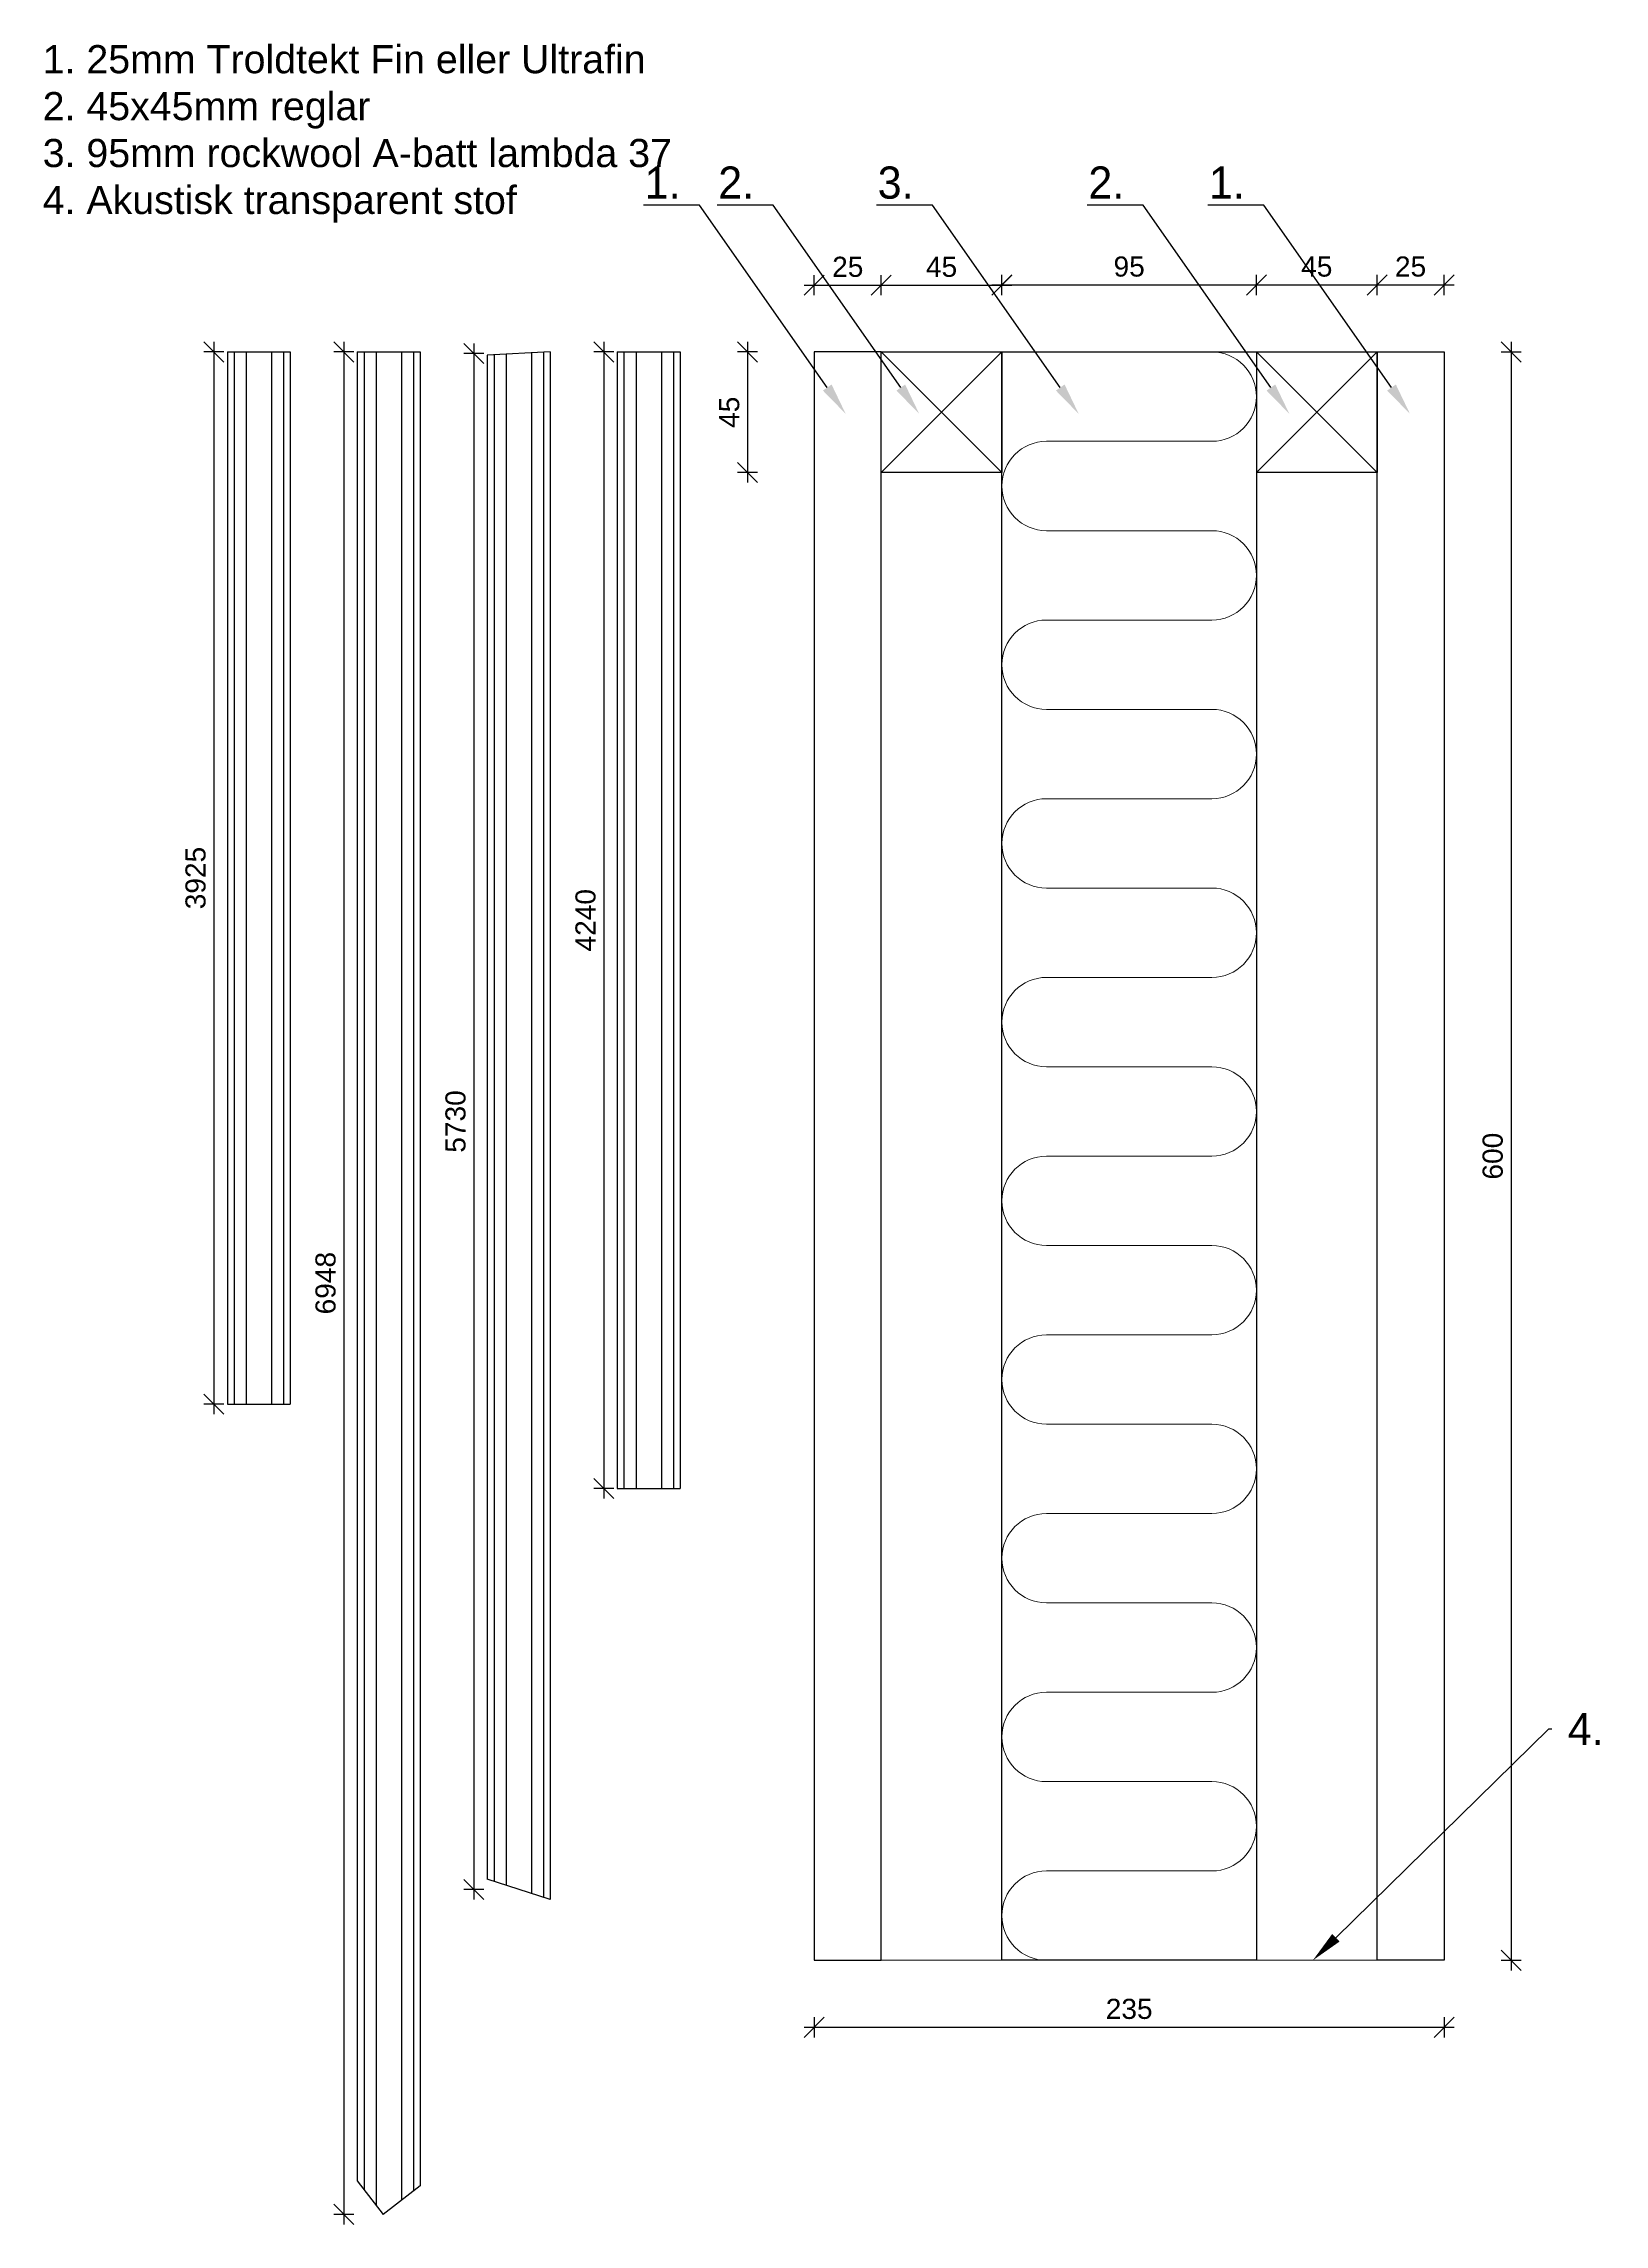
# Model space of a CAD drawing. Header units: millimetres. Extents: x -96270 to 80902, y -48795 to -34727.
# Drawn here: x 50493 to 56317, y -48795 to -40660 of the extents above; entities that cross this region are included whole.
import ezdxf
from ezdxf import colors
from ezdxf.entities.mleader import LeaderData, LeaderLine
from ezdxf.math import Vec2, Vec3

# ---------------------------------------------------------------- set-up
doc = ezdxf.new("R2010")
doc.units = ezdxf.units.MM
doc.layers.get('0').update_dxf_attribs({"lineweight": 25})
for name, color, linetype, lineweight in [('Hjælpelinje-1', 212, 'Continuous', 9), ('Mållinje (Afsætning af mål)', 4, 'Continuous', 9), ('Skravering', 9, 'Continuous', 9), ('Tyk fuldstregslinje (Optegning)', 7, 'Continuous', 30)]:
    doc.layers.add(name, color=color, linetype=linetype, lineweight=lineweight)
doc.styles.add('Annotative', font='arial.ttf')
doc.styles.add('Arial', font='arial.ttf', dxfattribs={"height": 3.5})
doc.dimstyles.new('Annotative', dxfattribs={"dimscale": 0, "dimtxt": 2.5, "dimasz": 2.5, "dimexe": 1.25, "dimexo": 1, "dimgap": 1, "dimtad": 1, "dimdec": 0, "dimzin": 0, "dimtxsty": 'Annotative', "dimblk": 'OBLIQUE', "dimcen": 1, "dimdle": 1.25, "dimadec": 0, "dimazin": 0, "dimtfac": 1, "dimtdec": 0, "dimtofl": 0, "dimtmove": 0, "dimatfit": 3, "dimfxl": 1.25, "dimfxlon": 1, "dimtolj": 1, "dimtzin": 0, "dimarcsym": 0})

# ---------------------------------------------------------------- blocks, each defined once
blk = doc.blocks.new('_Oblique')
at = {"color": 0, "linetype": 'ByBlock', "lineweight": -2}
blk.add_line((-0.5, -0.5), (0.5, 0.5), dxfattribs=at)
blk = doc.blocks.new('*D187')
at = {"layer": 'Defpoints', "color": 0, "transparency": 16777216}
for p in [(54068.3, -41561.2), (53618.3, -41810.2), (54068.3, -41810.2)]:
    blk.add_point(p, dxfattribs=at)
at = {"layer": 'Mållinje (Afsætning af mål)', "color": 0, "lineweight": -2, "transparency": 16777216}
for p, q in [((53580.8, -41561.2), (54105.8, -41561.2)), ((53618.3, -41598.7), (53618.3, -41523.7)), ((54068.3, -41598.7), (54068.3, -41523.7))]:
    blk.add_line(p, q, dxfattribs=at)
at = {"layer": 'Mållinje (Afsætning af mål)', "color": 0, "lineweight": -2, "transparency": 16777216, "xscale": 75, "yscale": 75, "zscale": 75, "rotation": 180}
blk.add_blockref('_Oblique', (53618.3, -41561.2), dxfattribs=at)
at = {"layer": 'Mållinje (Afsætning af mål)', "color": 0, "lineweight": -2, "transparency": 16777216, "xscale": 75, "yscale": 75, "zscale": 75}
blk.add_blockref('_Oblique', (54068.3, -41561.2), dxfattribs=at)
at = {"layer": 'Mållinje (Afsætning af mål)', "color": 0, "transparency": 16777216, "insert": (53843.3, -41493), "char_height": 75, "attachment_point": 5, "style": 'Annotative'}
blk.add_mtext('\\A1;45', dxfattribs=at)
blk = doc.blocks.new('*D188')
at = {"layer": 'Defpoints', "color": 0, "transparency": 16777216}
for p in [(55018.3, -41560.2), (54068.3, -41810.2), (55018.3, -41810.2)]:
    blk.add_point(p, dxfattribs=at)
at = {"layer": 'Mållinje (Afsætning af mål)', "color": 0, "lineweight": -2, "transparency": 16777216}
for p, q in [((54030.8, -41560.2), (55055.8, -41560.2)), ((54068.3, -41597.7), (54068.3, -41522.7)), ((55018.3, -41597.7), (55018.3, -41522.7))]:
    blk.add_line(p, q, dxfattribs=at)
at = {"layer": 'Mållinje (Afsætning af mål)', "color": 0, "lineweight": -2, "transparency": 16777216, "xscale": 75, "yscale": 75, "zscale": 75, "rotation": 180}
blk.add_blockref('_Oblique', (54068.3, -41560.2), dxfattribs=at)
at = {"layer": 'Mållinje (Afsætning af mål)', "color": 0, "lineweight": -2, "transparency": 16777216, "xscale": 75, "yscale": 75, "zscale": 75}
blk.add_blockref('_Oblique', (55018.3, -41560.2), dxfattribs=at)
at = {"layer": 'Mållinje (Afsætning af mål)', "color": 0, "transparency": 16777216, "insert": (54543.3, -41491.9), "char_height": 75, "attachment_point": 5, "style": 'Annotative'}
blk.add_mtext('\\A1;95', dxfattribs=at)
blk = doc.blocks.new('*D189')
at = {"layer": 'Defpoints', "color": 0, "transparency": 16777216}
for p in [(55468.3, -41560.2), (55018.3, -41810.2), (55468.3, -41810.2)]:
    blk.add_point(p, dxfattribs=at)
at = {"layer": 'Mållinje (Afsætning af mål)', "color": 0, "lineweight": -2, "transparency": 16777216}
for p, q in [((54980.8, -41560.2), (55505.8, -41560.2)), ((55018.3, -41597.7), (55018.3, -41522.7)), ((55468.3, -41597.7), (55468.3, -41522.7))]:
    blk.add_line(p, q, dxfattribs=at)
at = {"layer": 'Mållinje (Afsætning af mål)', "color": 0, "lineweight": -2, "transparency": 16777216, "xscale": 75, "yscale": 75, "zscale": 75, "rotation": 180}
blk.add_blockref('_Oblique', (55018.3, -41560.2), dxfattribs=at)
at = {"layer": 'Mållinje (Afsætning af mål)', "color": 0, "lineweight": -2, "transparency": 16777216, "xscale": 75, "yscale": 75, "zscale": 75}
blk.add_blockref('_Oblique', (55468.3, -41560.2), dxfattribs=at)
at = {"layer": 'Mållinje (Afsætning af mål)', "color": 0, "transparency": 16777216, "insert": (55243.3, -41492), "char_height": 75, "attachment_point": 5, "style": 'Annotative'}
blk.add_mtext('\\A1;45', dxfattribs=at)
blk = doc.blocks.new('*D190')
at = {"layer": 'Defpoints', "color": 0, "transparency": 16777216}
for p in [(55718.3, -41560.2), (55468.3, -41810.2), (55718.3, -41810.2)]:
    blk.add_point(p, dxfattribs=at)
at = {"layer": 'Mållinje (Afsætning af mål)', "color": 0, "lineweight": -2, "transparency": 16777216}
for p, q in [((55430.8, -41560.2), (55755.8, -41560.2)), ((55468.3, -41597.7), (55468.3, -41522.7)), ((55718.3, -41597.7), (55718.3, -41522.7))]:
    blk.add_line(p, q, dxfattribs=at)
at = {"layer": 'Mållinje (Afsætning af mål)', "color": 0, "lineweight": -2, "transparency": 16777216, "xscale": 75, "yscale": 75, "zscale": 75, "rotation": 180}
blk.add_blockref('_Oblique', (55468.3, -41560.2), dxfattribs=at)
at = {"layer": 'Mållinje (Afsætning af mål)', "color": 0, "lineweight": -2, "transparency": 16777216, "xscale": 75, "yscale": 75, "zscale": 75}
blk.add_blockref('_Oblique', (55718.3, -41560.2), dxfattribs=at)
at = {"layer": 'Mållinje (Afsætning af mål)', "color": 0, "transparency": 16777216, "insert": (55593.3, -41491.9), "char_height": 75, "attachment_point": 5, "style": 'Annotative'}
blk.add_mtext('\\A1;25', dxfattribs=at)
blk = doc.blocks.new('*D191')
at = {"layer": 'Defpoints', "color": 0, "transparency": 16777216}
for p in [(53618.3, -41810.2), (53119.6, -42260.2), (53618.3, -42260.2)]:
    blk.add_point(p, dxfattribs=at)
at = {"layer": 'Mållinje (Afsætning af mål)', "color": 0, "lineweight": -2, "transparency": 16777216}
for p, q in [((53157.1, -41810.2), (53082.1, -41810.2)), ((53119.6, -41772.7), (53119.6, -42297.7)), ((53157.1, -42260.2), (53082.1, -42260.2))]:
    blk.add_line(p, q, dxfattribs=at)
at = {"layer": 'Mållinje (Afsætning af mål)', "color": 0, "lineweight": -2, "transparency": 16777216, "xscale": 75, "yscale": 75, "zscale": 75}
for p, rotation in [((53119.6, -41810.2), 90), ((53119.6, -42260.2), 270)]:
    blk.add_blockref('_Oblique', p, dxfattribs=dict(at, rotation=rotation))
at = {"layer": 'Mållinje (Afsætning af mål)', "color": 0, "transparency": 16777216, "insert": (53051.4, -42035.2), "char_height": 75, "attachment_point": 5, "rotation": 90, "style": 'Annotative'}
blk.add_mtext('\\A1;45', dxfattribs=at)
blk = doc.blocks.new('*D192')
at = {"layer": 'Defpoints', "color": 0, "transparency": 16777216}
for p in [(55718.3, -41810.2), (55718.3, -47810.2), (55968.3, -47810.2)]:
    blk.add_point(p, dxfattribs=at)
at = {"layer": 'Mållinje (Afsætning af mål)', "color": 0, "lineweight": -2, "transparency": 16777216}
for p, q in [((55930.8, -41810.2), (56005.8, -41810.2)), ((55968.3, -41772.7), (55968.3, -47847.7)), ((55930.8, -47810.2), (56005.8, -47810.2))]:
    blk.add_line(p, q, dxfattribs=at)
at = {"layer": 'Mållinje (Afsætning af mål)', "color": 0, "lineweight": -2, "transparency": 16777216, "xscale": 75, "yscale": 75, "zscale": 75}
for p, rotation in [((55968.3, -41810.2), 90), ((55968.3, -47810.2), 270)]:
    blk.add_blockref('_Oblique', p, dxfattribs=dict(at, rotation=rotation))
at = {"layer": 'Mållinje (Afsætning af mål)', "color": 0, "transparency": 16777216, "insert": (55900.1, -44810.2), "char_height": 75, "attachment_point": 5, "rotation": 90, "style": 'Annotative'}
blk.add_mtext('\\A1;600', dxfattribs=at)
blk = doc.blocks.new('*D201')
at = {"layer": 'Defpoints', "color": 0, "transparency": 16777216}
for p in [(53618.3, -41561.2), (53368.3, -41810.2), (53618.3, -41810.2)]:
    blk.add_point(p, dxfattribs=at)
at = {"layer": 'Mållinje (Afsætning af mål)', "color": 0, "lineweight": -2, "transparency": 16777216}
for p, q in [((53330.8, -41561.2), (53655.8, -41561.2)), ((53368.3, -41598.7), (53368.3, -41523.7)), ((53618.3, -41598.7), (53618.3, -41523.7))]:
    blk.add_line(p, q, dxfattribs=at)
at = {"layer": 'Mållinje (Afsætning af mål)', "color": 0, "lineweight": -2, "transparency": 16777216, "xscale": 75, "yscale": 75, "zscale": 75, "rotation": 180}
blk.add_blockref('_Oblique', (53368.3, -41561.2), dxfattribs=at)
at = {"layer": 'Mållinje (Afsætning af mål)', "color": 0, "lineweight": -2, "transparency": 16777216, "xscale": 75, "yscale": 75, "zscale": 75}
blk.add_blockref('_Oblique', (53618.3, -41561.2), dxfattribs=at)
at = {"layer": 'Mållinje (Afsætning af mål)', "color": 0, "transparency": 16777216, "insert": (53493.3, -41492.9), "char_height": 75, "attachment_point": 5, "style": 'Annotative'}
blk.add_mtext('\\A1;25', dxfattribs=at)
blk = doc.blocks.new('*D204')
at = {"layer": 'Defpoints', "color": 0, "transparency": 16777216}
for p in [(53368.3, -47810.2), (55718.3, -47810.2), (55718.3, -48060.2)]:
    blk.add_point(p, dxfattribs=at)
at = {"layer": 'Mållinje (Afsætning af mål)', "color": 0, "lineweight": -2, "transparency": 16777216}
for p, q in [((53330.8, -48060.2), (55755.8, -48060.2)), ((53368.3, -48022.7), (53368.3, -48097.7)), ((55718.3, -48022.7), (55718.3, -48097.7))]:
    blk.add_line(p, q, dxfattribs=at)
at = {"layer": 'Mållinje (Afsætning af mål)', "color": 0, "lineweight": -2, "transparency": 16777216, "xscale": 75, "yscale": 75, "zscale": 75, "rotation": 180}
blk.add_blockref('_Oblique', (53368.3, -48060.2), dxfattribs=at)
at = {"layer": 'Mållinje (Afsætning af mål)', "color": 0, "lineweight": -2, "transparency": 16777216, "xscale": 75, "yscale": 75, "zscale": 75}
blk.add_blockref('_Oblique', (55718.3, -48060.2), dxfattribs=at)
at = {"layer": 'Mållinje (Afsætning af mål)', "color": 0, "transparency": 16777216, "insert": (54543.3, -47991.9), "char_height": 75, "attachment_point": 5, "style": 'Annotative'}
blk.add_mtext('\\A1;235', dxfattribs=at)
blk = doc.blocks.new('*D206')
at = {"layer": 'Defpoints', "color": 0, "transparency": 16777216}
for p in [(51295.8, -41810.2), (51128.3, -45735.2), (51295.8, -45735.2)]:
    blk.add_point(p, dxfattribs=at)
at = {"layer": 'Mållinje (Afsætning af mål)', "color": 0, "lineweight": -2, "transparency": 16777216}
for p, q in [((51165.8, -41810.2), (51090.8, -41810.2)), ((51128.3, -41772.7), (51128.3, -45772.7)), ((51165.8, -45735.2), (51090.8, -45735.2))]:
    blk.add_line(p, q, dxfattribs=at)
at = {"layer": 'Mållinje (Afsætning af mål)', "color": 0, "lineweight": -2, "transparency": 16777216, "xscale": 75, "yscale": 75, "zscale": 75}
for p, rotation in [((51128.3, -41810.2), 90), ((51128.3, -45735.2), 270)]:
    blk.add_blockref('_Oblique', p, dxfattribs=dict(at, rotation=rotation))
at = {"layer": 'Mållinje (Afsætning af mål)', "color": 0, "transparency": 16777216, "insert": (51060, -43772.7), "char_height": 75, "attachment_point": 5, "rotation": 90, "style": 'Annotative'}
blk.add_mtext('\\A1;3925', dxfattribs=at)
blk = doc.blocks.new('*D207')
at = {"layer": 'Defpoints', "color": 0, "transparency": 16777216}
for p in [(51780.8, -41810.2), (51613.3, -48757.9), (51780.8, -48757.9)]:
    blk.add_point(p, dxfattribs=at)
at = {"layer": 'Mållinje (Afsætning af mål)', "color": 0, "lineweight": -2, "transparency": 16777216}
for p, q in [((51650.8, -41810.2), (51575.8, -41810.2)), ((51613.3, -41772.7), (51613.3, -48795.4)), ((51650.8, -48757.9), (51575.8, -48757.9))]:
    blk.add_line(p, q, dxfattribs=at)
at = {"layer": 'Mållinje (Afsætning af mål)', "color": 0, "lineweight": -2, "transparency": 16777216, "xscale": 75, "yscale": 75, "zscale": 75}
for p, rotation in [((51613.3, -41810.2), 90), ((51613.3, -48757.9), 270)]:
    blk.add_blockref('_Oblique', p, dxfattribs=dict(at, rotation=rotation))
at = {"layer": 'Mållinje (Afsætning af mål)', "color": 0, "transparency": 16777216, "insert": (51545.1, -45284), "char_height": 75, "attachment_point": 5, "rotation": 90, "style": 'Annotative'}
blk.add_mtext('\\A1;6948', dxfattribs=at)
blk = doc.blocks.new('*D208')
at = {"layer": 'Defpoints', "color": 0, "transparency": 16777216}
for p in [(52265.8, -41815.9), (52098.3, -47545.9), (52265.8, -47545.9)]:
    blk.add_point(p, dxfattribs=at)
at = {"layer": 'Mållinje (Afsætning af mål)', "color": 0, "lineweight": -2, "transparency": 16777216}
for p, q in [((52135.8, -41815.9), (52060.8, -41815.9)), ((52098.3, -41778.4), (52098.3, -47583.4)), ((52135.8, -47545.9), (52060.8, -47545.9))]:
    blk.add_line(p, q, dxfattribs=at)
at = {"layer": 'Mållinje (Afsætning af mål)', "color": 0, "lineweight": -2, "transparency": 16777216, "xscale": 75, "yscale": 75, "zscale": 75}
for p, rotation in [((52098.3, -41815.9), 90), ((52098.3, -47545.9), 270)]:
    blk.add_blockref('_Oblique', p, dxfattribs=dict(at, rotation=rotation))
at = {"layer": 'Mållinje (Afsætning af mål)', "color": 0, "transparency": 16777216, "insert": (52030, -44680.9), "char_height": 75, "attachment_point": 5, "rotation": 90, "style": 'Annotative'}
blk.add_mtext('\\A1;5730', dxfattribs=at)
blk = doc.blocks.new('*D209')
at = {"layer": 'Defpoints', "color": 0, "transparency": 16777216}
for p in [(52750.8, -41810.2), (52583.3, -46050.2), (52750.8, -46050.2)]:
    blk.add_point(p, dxfattribs=at)
at = {"layer": 'Mållinje (Afsætning af mål)', "color": 0, "lineweight": -2, "transparency": 16777216}
for p, q in [((52620.8, -41810.2), (52545.8, -41810.2)), ((52583.3, -41772.7), (52583.3, -46087.7)), ((52620.8, -46050.2), (52545.8, -46050.2))]:
    blk.add_line(p, q, dxfattribs=at)
at = {"layer": 'Mållinje (Afsætning af mål)', "color": 0, "lineweight": -2, "transparency": 16777216, "xscale": 75, "yscale": 75, "zscale": 75}
for p, rotation in [((52583.3, -41810.2), 90), ((52583.3, -46050.2), 270)]:
    blk.add_blockref('_Oblique', p, dxfattribs=dict(at, rotation=rotation))
at = {"layer": 'Mållinje (Afsætning af mål)', "color": 0, "transparency": 16777216, "insert": (52515.1, -43930.2), "char_height": 75, "attachment_point": 5, "rotation": 90, "style": 'Annotative'}
blk.add_mtext('\\A1;4240', dxfattribs=at)

msp = doc.modelspace()

# ---------------------------------------------------------------- linework, layer by layer
at = {"layer": 'Hjælpelinje-1'}
msp.add_line((53368.3, -47810.2), (55718.3, -47810.2), dxfattribs=at)
at = {"layer": 'Skravering'}
for p, q in [((54068.3, -41810.2), (53618.3, -42260.2)), ((53618.3, -41810.2), (54068.3, -42260.2)), ((55018.3, -41810.2), (55468.3, -42260.2)), ((55468.3, -41810.2), (55018.3, -42260.2))]:
    msp.add_line(p, q, dxfattribs=at)
at = {"layer": 'Skravering', "ltscale": 2}
msp.add_lwpolyline([(54235, -41810.2), (54851.7, -41810.2, -1), (54851.7, -42143.5), (54235, -42143.5, 1), (54235, -42476.8), (54235, -42476.8), (54851.7, -42476.8, -1), (54851.7, -42810.2), (54235, -42810.2, 1), (54235, -43143.5), (54235, -43143.5), (54851.7, -43143.5, -1), (54851.7, -43476.8), (54235, -43476.8, 1), (54235, -43810.2), (54235, -43810.2), (54851.7, -43810.2, -1), (54851.7, -44143.5), (54235, -44143.5, 1), (54235, -44476.8), (54235, -44476.8), (54851.7, -44476.8, -1), (54851.7, -44810.2), (54235, -44810.2, 1), (54235, -45143.5), (54235, -45143.5), (54851.7, -45143.5, -1), (54851.7, -45476.8), (54235, -45476.8, 1), (54235, -45810.2), (54235, -45810.2), (54851.7, -45810.2, -1), (54851.7, -46143.5), (54235, -46143.5, 1), (54235, -46476.8), (54235, -46476.8), (54851.7, -46476.8, -1), (54851.7, -46810.2), (54235, -46810.2, 1), (54235, -47143.5), (54235, -47143.5), (54851.7, -47143.5, -1), (54851.7, -47476.8), (54235, -47476.8, 1), (54235, -47810.2), (54235, -47810.2), (54851.7, -47810.2)], format="xyb", dxfattribs=at)
at = {"layer": 'Tyk fuldstregslinje (Optegning)'}
for p, q in [((51178.3, -41810.2), (51203.3, -41810.2)), ((51178.3, -41810.2), (51178.3, -45735.2)), ((51203.3, -41810.2), (51248.3, -41810.2)), ((51203.3, -41810.2), (51203.3, -45735.2)), ((51248.3, -41810.2), (51343.3, -41810.2)), ((51248.3, -41810.2), (51248.3, -45735.2)), ((51343.3, -41810.2), (51388.3, -41810.2)), ((51343.3, -41810.2), (51343.3, -45735.2)), ((51388.3, -41810.2), (51413.3, -41810.2)), ((51388.3, -41810.2), (51388.3, -45735.2)), ((51413.3, -41810.2), (51413.3, -45735.2)), ((51663.3, -41810.2), (51688.3, -41810.2)), ((51663.3, -41810.2), (51663.3, -48632.5)), ((51688.3, -41810.2), (51733.3, -41810.2)), ((51688.3, -41810.2), (51688.3, -48665.1)), ((51733.3, -41810.2), (51828.3, -41810.2)), ((51733.3, -41810.2), (51733.3, -48705.2)), ((51828.3, -41810.2), (51873.3, -41810.2)), ((51828.3, -41810.2), (51828.3, -48705.2)), ((51873.3, -41810.2), (51898.3, -41810.2)), ((51873.3, -41810.2), (51873.3, -48670.7)), ((51898.3, -41810.2), (51898.3, -48651.5)), ((52383.3, -41810.2), (52148.3, -41821.7)), ((52313.3, -41813.6), (52313.3, -47561.2)), ((52358.3, -41811.4), (52358.3, -47575.7)), ((52383.3, -41810.2), (52383.3, -47583.8)), ((52633.3, -41810.2), (52658.3, -41810.2)), ((52633.3, -41810.2), (52633.3, -46050.2)), ((52658.3, -41810.2), (52703.3, -41810.2)), ((52658.3, -41810.2), (52658.3, -46050.2)), ((52703.3, -41810.2), (52798.3, -41810.2)), ((52703.3, -41810.2), (52703.3, -46050.2)), ((52798.3, -41810.2), (52843.3, -41810.2)), ((52798.3, -41810.2), (52798.3, -46050.2)), ((52843.3, -41810.2), (52868.3, -41810.2)), ((52843.3, -41810.2), (52843.3, -46050.2)), ((52868.3, -41810.2), (52868.3, -46050.2)), ((53368.3, -41810.2), (53368.3, -47810.2)), ((53618.3, -41810.2), (53368.3, -41810.2)), ((53618.3, -47810.2), (53618.3, -41810.2)), ((53618.3, -41810.2), (54068.3, -41810.2)), ((54068.3, -41810.2), (54068.3, -42260.2)), ((54068.3, -41810.2), (55018.3, -41810.2)), ((54068.3, -47810.2), (54068.3, -41810.2)), ((55018.3, -41810.2), (55018.3, -47810.2)), ((55018.3, -41810.2), (55468.3, -41810.2)), ((55468.3, -41810.2), (55468.3, -42260.2)), ((55468.3, -41810.2), (55718.3, -41810.2)), ((55468.3, -47810.2), (55468.3, -41810.2)), ((55718.3, -41810.2), (55718.3, -47810.2)), ((52148.3, -41821.7), (52148.3, -47508.1)), ((52173.3, -41820.4), (52173.3, -47516.1)), ((52218.3, -41818.2), (52218.3, -47530.6)), ((54068.3, -42260.2), (53618.3, -42260.2)), ((55468.3, -42260.2), (55018.3, -42260.2)), ((51178.3, -45735.2), (51203.3, -45735.2)), ((51203.3, -45735.2), (51248.3, -45735.2)), ((51248.3, -45735.2), (51343.3, -45735.2)), ((51343.3, -45735.2), (51388.3, -45735.2)), ((51388.3, -45735.2), (51413.3, -45735.2)), ((52633.3, -46050.2), (52868.3, -46050.2)), ((52383.3, -47583.8), (52148.3, -47508.1)), ((53368.3, -47810.2), (53618.3, -47810.2)), ((55018.3, -47810.2), (54068.3, -47810.2)), ((55718.3, -47810.2), (55468.3, -47810.2)), ((51663.3, -48632.5), (51759.6, -48757.9)), ((51733.3, -48705.2), (51733.3, -48723.7)), ((51898.3, -48651.5), (51759.6, -48757.9))]:
    msp.add_line(p, q, dxfattribs=at)

# ---------------------------------------------------------------- texts
at = {"layer": 'Mållinje (Afsætning af mål)', "insert": (50489.4, -40665.4), "char_height": 105, "width": 5186.632, "attachment_point": 1, "style": 'Arial'}
msp.add_mtext('1. 25mm Troldtekt Fin eller Ultrafin\\P2. 45x45mm reglar\\P3. 95mm rockwool A-batt lambda 37\\P4. Akustisk transparent stof\\P', dxfattribs=at)

# ---------------------------------------------------------------- dimensions: what is measured, and where the dimension line sits
at = {"layer": 'Mållinje (Afsætning af mål)'}
for p1, p2, distance, text, picture, middle in [((53368.3, -41810.2), (53618.3, -41810.2), 249, '25', '*D201', (53493.3, -41492.9)), ((53618.3, -41810.2), (54068.3, -41810.2), 249, '45', '*D187', (53843.3, -41493)), ((54068.3, -41810.2), (55018.3, -41810.2), 250, '95', '*D188', (54543.3, -41491.9)), ((55018.3, -41810.2), (55468.3, -41810.2), 250, '45', '*D189', (55243.3, -41492)), ((55468.3, -41810.2), (55718.3, -41810.2), 250, '25', '*D190', (55593.3, -41491.9)), ((53618.3, -41810.2), (53618.3, -42260.2), -498.8, '45', '*D191', (53051.4, -42035.2)), ((55718.3, -41810.2), (55718.3, -47810.2), 250, '600', '*D192', (55900.1, -44810.2)), ((53368.3, -47810.2), (55718.3, -47810.2), -250, '235', '*D204', (54543.3, -47991.9))]:
    dim = msp.add_aligned_dim(p1=p1, p2=p2, distance=distance, text=text, dimstyle='Annotative', dxfattribs=at)
    dim.commit()
    dim.dimension.update_dxf_attribs({"geometry": picture, "text_midpoint": middle})
for p1, p2, picture, middle in [((51295.8, -41810.2), (51295.8, -45735.2), '*D206', (51060, -43772.7)), ((51780.8, -41810.2), (51780.8, -48757.9), '*D207', (51545.1, -45284)), ((52265.8, -41815.9), (52265.8, -47545.9), '*D208', (52030, -44680.9)), ((52750.8, -41810.2), (52750.8, -46050.2), '*D209', (52515.1, -43930.2))]:
    dim = msp.add_aligned_dim(p1=p1, p2=p2, distance=-167.5, dimstyle='Annotative', dxfattribs=at)
    dim.commit()
    dim.dimension.update_dxf_attribs({"geometry": picture, "text_midpoint": middle})

# ---------------------------------------------------------------- leaders
ml = msp.add_multileader_mtext('Standard', dxfattribs=at)
ml.set_content('1.', color=256)
ml.set_leader_properties()
ml.build(insert=Vec2(0, 0))
ml.multileader.update_dxf_attribs({"text_right_attachment_type": 6, "dogleg_length": 0.36, "arrow_head_size": 120, "scale": 30})
ctx = ml.context
ctx.base_point, ctx.scale, ctx.char_height, ctx.arrow_head_size, ctx.landing_gap_size, ctx.plane_origin = Vec3(52729.3, -41178.2), 30, 120, 120, 60, Vec3(53485.6, -42041.1)
ctx.right_attachment, ctx.text_align_type = 6, 2
notes = []
notes.append((ctx, [(0, (1, 1, 0), (52940.1, -41262.2), (-1, 0), 10.8, [(0, [(53485.6, -42041.1)], 0, [])])]))
ctx.mtext.insert, ctx.mtext.alignment, ctx.mtext.flow_direction = Vec3(52869.3, -41118.2), 3, 5
ml = msp.add_multileader_mtext('Standard', dxfattribs=at)
ml.set_content('2.', color=256)
ml.set_leader_properties()
ml.build(insert=Vec2(0, 0))
ml.multileader.update_dxf_attribs({"text_right_attachment_type": 6, "dogleg_length": 0.36, "arrow_head_size": 120, "scale": 30})
ctx = ml.context
ctx.base_point, ctx.scale, ctx.char_height, ctx.arrow_head_size, ctx.landing_gap_size, ctx.plane_origin = Vec3(52963.8, -41178.2), 30, 120, 120, 60, Vec3(53760, -42041.1)
ctx.right_attachment, ctx.text_align_type = 6, 2
notes.append((ctx, [(0, (1, 1, 0), (53214.6, -41262.2), (-1, 0), 10.8, [(0, [(53760, -42041.1)], 0, [])])]))
ctx.mtext.insert, ctx.mtext.alignment, ctx.mtext.flow_direction = Vec3(53143.8, -41118.2), 3, 5
ml = msp.add_multileader_mtext('Standard', dxfattribs=at)
ml.set_content('3.', color=256)
ml.set_leader_properties()
ml.build(insert=Vec2(0, 0))
ml.multileader.update_dxf_attribs({"text_right_attachment_type": 6, "dogleg_length": 0.36, "arrow_head_size": 120, "scale": 30})
ctx = ml.context
ctx.base_point, ctx.scale, ctx.char_height, ctx.arrow_head_size, ctx.landing_gap_size, ctx.plane_origin = Vec3(53558.8, -41178.2), 30, 120, 120, 60, Vec3(54355, -42041.1)
ctx.right_attachment, ctx.text_align_type = 6, 2
notes.append((ctx, [(0, (1, 1, 0), (53809.6, -41262.2), (-1, 0), 10.8, [(0, [(54355, -42041.1)], 0, [])])]))
ctx.mtext.insert, ctx.mtext.alignment, ctx.mtext.flow_direction = Vec3(53738.8, -41118.2), 3, 5
ml = msp.add_multileader_mtext('Standard', dxfattribs=at)
ml.set_content('2.', color=256)
ml.set_leader_properties()
ml.build(insert=Vec2(0, 0))
ml.multileader.update_dxf_attribs({"text_right_attachment_type": 6, "dogleg_length": 0.36, "arrow_head_size": 120, "scale": 30})
ctx = ml.context
ctx.base_point, ctx.scale, ctx.char_height, ctx.arrow_head_size, ctx.landing_gap_size, ctx.plane_origin = Vec3(54344.8, -41178.2), 30, 120, 120, 60, Vec3(55141, -42041.1)
ctx.right_attachment, ctx.text_align_type = 6, 2
notes.append((ctx, [(0, (1, 1, 0), (54595.6, -41262.2), (-1, 0), 10.8, [(0, [(55141, -42041.1)], 0, [])])]))
ctx.mtext.insert, ctx.mtext.alignment, ctx.mtext.flow_direction = Vec3(54524.8, -41118.2), 3, 5
ml = msp.add_multileader_mtext('Standard', dxfattribs=at)
ml.set_content('1.', color=256)
ml.set_leader_properties()
ml.build(insert=Vec2(0, 0))
ml.multileader.update_dxf_attribs({"text_right_attachment_type": 6, "dogleg_length": 0.36, "arrow_head_size": 120, "scale": 30})
ctx = ml.context
ctx.base_point, ctx.scale, ctx.char_height, ctx.arrow_head_size, ctx.landing_gap_size, ctx.plane_origin = Vec3(54834.9, -41178.2), 30, 120, 120, 60, Vec3(55591.1, -42041.1)
ctx.right_attachment, ctx.text_align_type = 6, 2
notes.append((ctx, [(0, (1, 1, 0), (55045.7, -41262.2), (-1, 0), 10.8, [(0, [(55591.1, -42041.1)], 0, [])])]))
ctx.mtext.insert, ctx.mtext.alignment, ctx.mtext.flow_direction = Vec3(54974.9, -41118.2), 3, 5
ml = msp.add_multileader_mtext('Standard', dxfattribs=at)
ml.set_content('4.', color=256)
ml.set_leader_properties()
ml.build(insert=Vec2(0, 0))
ml.multileader.update_dxf_attribs({"text_right_attachment_type": 6, "dogleg_length": 0.36, "arrow_head_size": 120, "scale": 30})
ctx = ml.context
ctx.base_point, ctx.scale, ctx.char_height, ctx.arrow_head_size, ctx.landing_gap_size, ctx.plane_origin = Vec3(56120.1, -46947.2), 30, 120, 120, 60, Vec3(55228.8, -47810.2)
ctx.right_attachment = 6
notes.append((ctx, [(1, (1, 1, 0), (56109.3, -46947.2), (1, 0), 10.8, [(0, [(55228.8, -47810.2)], 0, [])])]))
ctx.mtext.insert, ctx.mtext.flow_direction = Vec3(56180.1, -46887.2), 5
for ctx, leaders in notes:
    for number, flags, end, landing, length, lines in leaders:
        leader = LeaderData()
        leader.index, (leader.has_last_leader_line, leader.has_dogleg_vector, leader.attachment_direction) = number, flags
        leader.last_leader_point, leader.dogleg_vector, leader.dogleg_length = Vec3(end), Vec3(landing), length
        for number, points, colour, breaks in lines:
            line = LeaderLine()
            line.index, line.vertices, line.color, line.breaks = number, Vec3.list(points), colors.encode_raw_color(colour), breaks
            leader.lines.append(line)
        ctx.leaders.append(leader)

doc.saveas('drawing.dxf')
